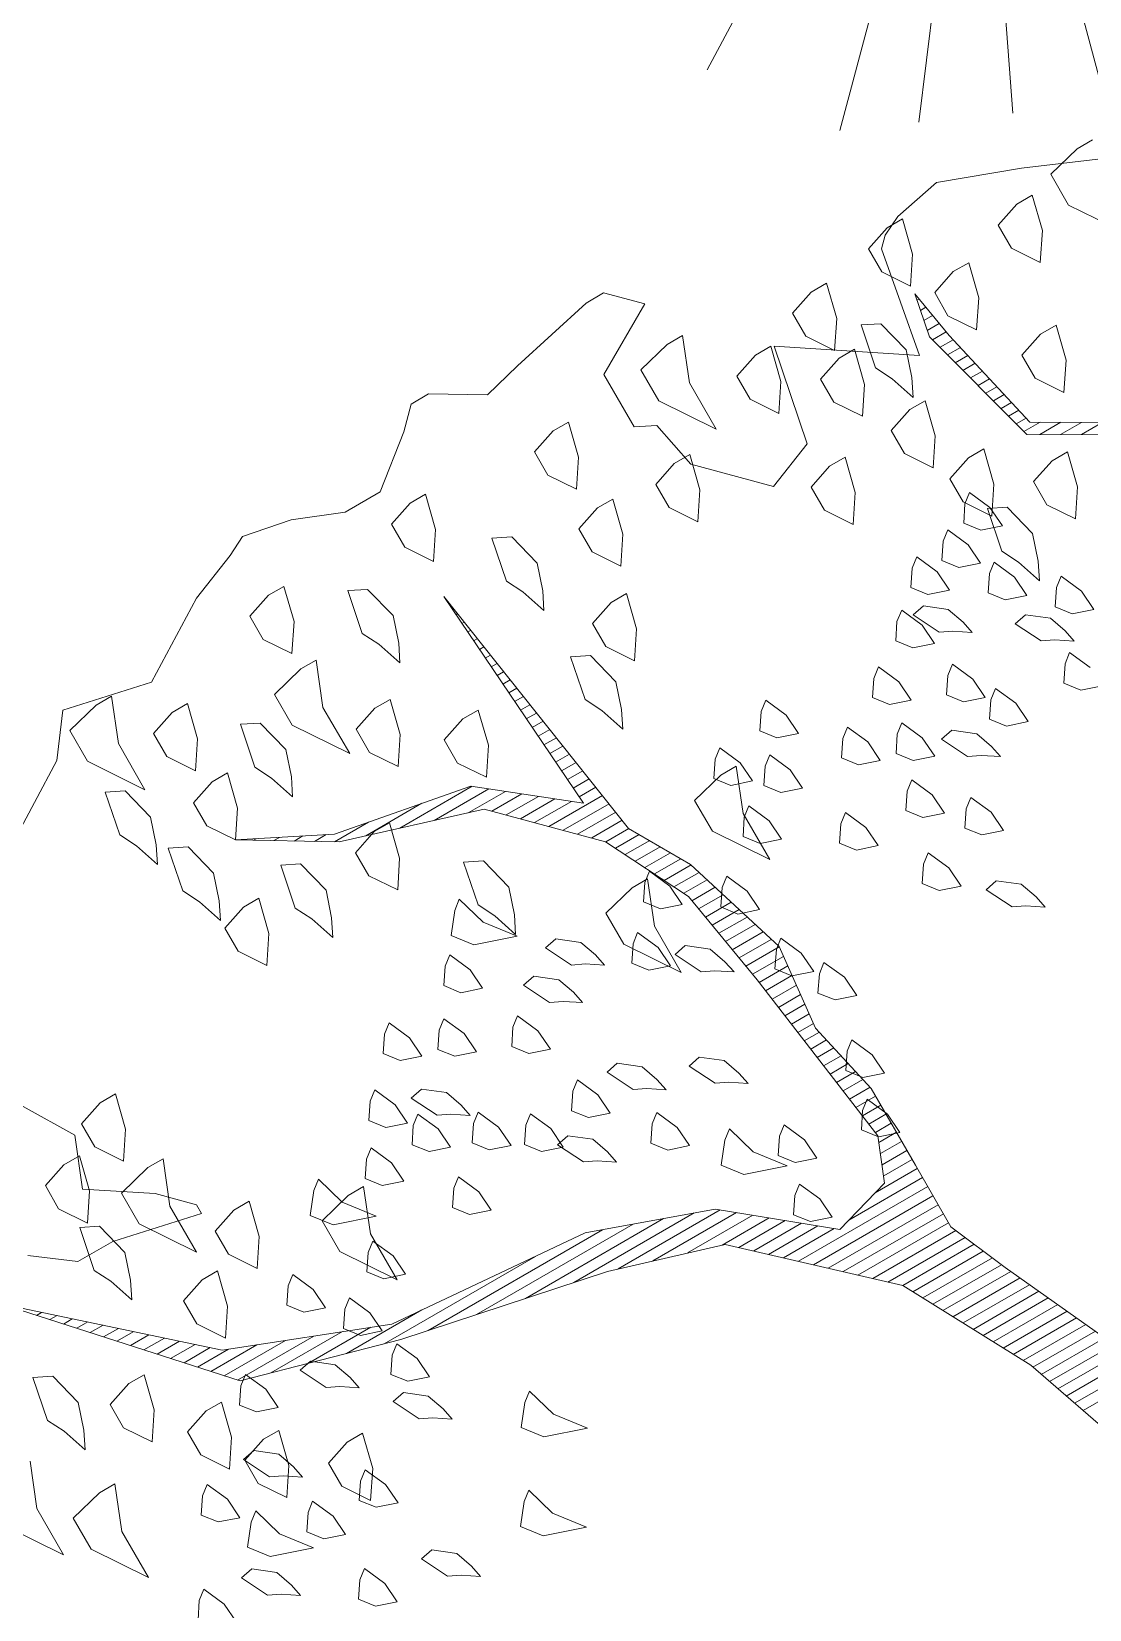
# Model space of a CAD drawing. Header units: metres. Extents: x 12093 to 20303, y 514 to 1412.
# Drawn here: x 19722.606 to 19724.056, y 696.268 to 698.431 of the extents above; entities that cross this region are included whole.
import ezdxf

# ---------------------------------------------------------------- set-up
doc = ezdxf.new("R2010")
doc.units = ezdxf.units.M
doc.layers.get('0').update_dxf_attribs({"lineweight": 13})
for name, color, linetype, lineweight in [('AMBI-GRASS', 104, 'Continuous', 20), ('ARBOLES', 52, 'Continuous', 13), ('grass', 64, 'Continuous', 13)]:
    doc.layers.add(name, color=color, linetype=linetype, lineweight=lineweight)

# ---------------------------------------------------------------- blocks, each defined once
blk = doc.blocks.new('ghgfghgh')
at = {"layer": 'ARBOLES', "lineweight": 20}
for p, q in [((20001.1866, 665.105), (20001.2163, 665.0689)), ((20001.1992, 665.0679), (20001.1866, 665.105)), ((20001.1885, 665.0994), (20001.1904, 665.1004)), ((20001.1915, 665.0906), (20001.1962, 665.0934)), ((20001.1944, 665.0819), (20001.202, 665.0863)), ((20001.1974, 665.0732), (20001.2078, 665.0792)), ((20001.2834, 664.9835), (20001.1992, 665.0679)), ((20001.2018, 665.0653), (20001.2136, 665.0722)), ((20001.2084, 665.0587), (20001.2197, 665.0652)), ((20001.2163, 665.0689), (20001.2862, 664.994)), ((20001.215, 665.0521), (20001.226, 665.0585)), ((20001.2216, 665.0454), (20001.2324, 665.0517)), ((20001.2282, 665.0388), (20001.2387, 665.0449)), ((20001.2348, 665.0322), (20001.245, 665.0381)), ((20001.2414, 665.0256), (20001.2513, 665.0314)), ((20001.248, 665.019), (20001.2576, 665.0246)), ((20001.2546, 665.0124), (20001.264, 665.0178)), ((20001.2612, 665.0058), (20001.2703, 665.011)), ((20001.2677, 664.9991), (20001.2766, 665.0043)), ((20001.2743, 664.9925), (20001.2829, 664.9975)), ((20001.2809, 664.9859), (20001.2949, 664.9939)), ((20001.39, 664.983), (20001.2834, 664.9835)), ((20001.2862, 664.994), (20001.3928, 664.9935)), ((20001.2947, 664.9834), (20001.3128, 664.9939)), ((20001.3126, 664.9834), (20001.3307, 664.9938)), ((20001.3306, 664.9833), (20001.3486, 664.9937)), ((20000.7793, 664.8432), (20000.9392, 664.6429)), ((20000.9001, 664.6647), (20000.7793, 664.8432)), ((20000.7797, 664.8425), (20000.7798, 664.8425)), ((20000.7848, 664.835), (20000.7855, 664.8354)), ((20000.7899, 664.8275), (20000.7912, 664.8283)), ((20000.795, 664.82), (20000.7969, 664.8211)), ((20000.8, 664.8125), (20000.8026, 664.814)), ((20000.8051, 664.805), (20000.8083, 664.8068)), ((20000.8102, 664.7975), (20000.814, 664.7997)), ((20000.8152, 664.79), (20000.8197, 664.7926)), ((20000.8203, 664.7825), (20000.8254, 664.7854)), ((20000.8254, 664.775), (20000.8311, 664.7783)), ((20000.8305, 664.7675), (20000.8368, 664.7712)), ((20000.8355, 664.76), (20000.8425, 664.764)), ((20000.8406, 664.7525), (20000.8482, 664.7569)), ((20000.8457, 664.745), (20000.8539, 664.7498)), ((20000.8507, 664.7375), (20000.8596, 664.7426)), ((20000.8558, 664.73), (20000.8653, 664.7355)), ((20000.8609, 664.7225), (20000.871, 664.7284)), ((20000.866, 664.7151), (20000.8767, 664.7212)), ((20000.871, 664.7076), (20000.8824, 664.7141)), ((20000.8761, 664.7001), (20000.8881, 664.707)), ((20000.8812, 664.6926), (20000.8938, 664.6998)), ((20000.8863, 664.6851), (20000.8995, 664.6927)), ((20000.8913, 664.6776), (20000.9052, 664.6856)), ((20000.685, 664.638), (20000.8029, 664.6795)), ((20000.7415, 664.6432), (20000.804, 664.6793)), ((20000.771, 664.6498), (20000.8183, 664.6771)), ((20000.8005, 664.6564), (20000.8326, 664.6749)), ((20000.8029, 664.6795), (20000.9001, 664.6647)), ((20000.8209, 664.6578), (20000.8469, 664.6728)), ((20000.8333, 664.6545), (20000.8612, 664.6706)), ((20000.8456, 664.6512), (20000.8755, 664.6684)), ((20000.8703, 664.6446), (20000.9166, 664.6713)), ((20000.8964, 664.6701), (20000.9109, 664.6784)), ((20000.8144, 664.6595), (20000.6888, 664.6314)), ((20000.7119, 664.6365), (20000.7605, 664.6646)), ((20000.9193, 664.6314), (20000.8144, 664.6595)), ((20000.8579, 664.6479), (20000.8898, 664.6662)), ((20000.8826, 664.6413), (20000.9223, 664.6642)), ((20000.8949, 664.6379), (20000.928, 664.657)), ((20000.685, 664.6314), (20000.7143, 664.6483)), ((20000.9073, 664.6346), (20000.9337, 664.6499)), ((20000.9195, 664.6313), (20000.9394, 664.6428)), ((20000.9392, 664.6429), (20000.9927, 664.6118)), ((20000.5993, 664.6329), (20000.685, 664.638)), ((20000.6888, 664.6314), (20000.5993, 664.6329)), ((20000.6148, 664.6326), (20000.6171, 664.6339)), ((20000.6324, 664.6323), (20000.6373, 664.6351)), ((20000.6499, 664.632), (20000.6574, 664.6364)), ((20000.6675, 664.6317), (20000.6776, 664.6376)), ((20000.9909, 664.5841), (20000.9193, 664.6314)), ((20000.9279, 664.6257), (20000.9484, 664.6376)), ((20000.9363, 664.6202), (20000.9574, 664.6323)), ((20000.9448, 664.6146), (20000.9664, 664.6271)), ((20000.9532, 664.609), (20000.9754, 664.6218)), ((20000.9616, 664.6035), (20000.9844, 664.6166)), ((20000.97, 664.5979), (20000.9932, 664.6113)), ((20000.9784, 664.5923), (20001.0001, 664.6048)), ((20000.9927, 664.6118), (20001.0692, 664.5407)), ((20000.9869, 664.5868), (20001.007, 664.5984)), ((20000.9939, 664.5804), (20001.0139, 664.592)), ((20000.9997, 664.5734), (20001.0209, 664.5856)), ((20001.0502, 664.512), (20000.9909, 664.5841)), ((20001.0056, 664.5663), (20001.0278, 664.5791)), ((20001.0114, 664.5592), (20001.0347, 664.5727)), ((20001.0172, 664.5522), (20001.0416, 664.5663)), ((20001.023, 664.5451), (20001.0485, 664.5598)), ((20001.0288, 664.538), (20001.0555, 664.5534)), ((20001.0347, 664.531), (20001.0624, 664.547)), ((20001.0405, 664.5239), (20001.0692, 664.5405)), ((20001.0463, 664.5168), (20001.073, 664.5322)), ((20001.0692, 664.5407), (20001.1009, 664.4703)), ((20001.052, 664.5097), (20001.0767, 664.524)), ((20001.1546, 664.3773), (20001.0502, 664.512)), ((20001.0576, 664.5025), (20001.0804, 664.5157)), ((20001.0632, 664.4953), (20001.0842, 664.5074)), ((20001.0688, 664.4881), (20001.0879, 664.4992)), ((20001.0743, 664.4809), (20001.0916, 664.4909)), ((20001.0799, 664.4737), (20001.0954, 664.4826)), ((20001.0855, 664.4665), (20001.0991, 664.4744)), ((20001.0911, 664.4593), (20001.1041, 664.4668)), ((20001.1009, 664.4703), (20001.1488, 664.4182)), ((20001.0967, 664.4521), (20001.1104, 664.46)), ((20001.1022, 664.4449), (20001.1166, 664.4532)), ((20001.1078, 664.4377), (20001.1229, 664.4464)), ((20001.1134, 664.4305), (20001.1291, 664.4396)), ((20001.119, 664.4233), (20001.1354, 664.4328)), ((20001.1246, 664.4161), (20001.1416, 664.4259)), ((20001.1302, 664.4089), (20001.1479, 664.4191)), ((20001.1357, 664.4017), (20001.1526, 664.4114)), ((20001.1488, 664.4182), (20001.1871, 664.3517)), ((20001.1413, 664.3945), (20001.1572, 664.4036)), ((20001.1469, 664.3873), (20001.1617, 664.3958)), ((20001.1525, 664.3801), (20001.1662, 664.388)), ((20001.1605, 664.3363), (20001.1546, 664.3773)), ((20001.1555, 664.3714), (20001.1707, 664.3802)), ((20001.1569, 664.3618), (20001.1752, 664.3723)), ((20001.1583, 664.3521), (20001.1797, 664.3645)), ((20001.1597, 664.3425), (20001.1842, 664.3567)), ((20001.1295, 664.3043), (20001.1933, 664.3411)), ((20001.1524, 664.3279), (20001.1888, 664.3489)), ((20001.1871, 664.3517), (20001.2179, 664.2985)), ((20001.086, 664.2687), (20001.1978, 664.3333)), ((20001.1217, 664.2962), (20001.1605, 664.3363)), ((20000.9017, 664.2933), (20001.014, 664.3138)), ((20000.9302, 664.2622), (20001.0184, 664.3131)), ((20001.014, 664.3138), (20001.1217, 664.2962)), ((20001.0989, 664.2657), (20001.2023, 664.3254)), ((20001.1118, 664.2627), (20001.2068, 664.3176)), ((20000.8078, 664.2228), (20000.943, 664.3008)), ((20000.8499, 664.2366), (20000.9694, 664.3056)), ((20000.8919, 664.2505), (20000.9958, 664.3105)), ((20000.9601, 664.269), (20001.0324, 664.3108)), ((20000.99, 664.2759), (20001.0465, 664.3085)), ((20001.02, 664.2827), (20001.0606, 664.3062)), ((20001.0344, 664.2806), (20001.0746, 664.3039)), ((20001.0473, 664.2777), (20001.0887, 664.3016)), ((20001.0602, 664.2747), (20001.1028, 664.2993)), ((20001.1247, 664.2598), (20001.2113, 664.3098)), ((20001.1375, 664.2568), (20001.2158, 664.302)), ((20000.7345, 664.2144), (20000.9017, 664.2933)), ((20000.7658, 664.2089), (20000.9166, 664.296)), ((20001.0731, 664.2717), (20001.1169, 664.297)), ((20001.1504, 664.2538), (20001.2222, 664.2952)), ((20001.1633, 664.2508), (20001.2301, 664.2894)), ((20001.2179, 664.2985), (20001.2647, 664.2635)), ((20000.7278, 664.1975), (20000.8587, 664.273)), ((20001.0227, 664.2833), (20000.9209, 664.26)), ((20001.1762, 664.2478), (20001.0227, 664.2833)), ((20001.1762, 664.2478), (20001.2379, 664.2835)), ((20001.1849, 664.2424), (20001.2458, 664.2776)), ((20001.1936, 664.237), (20001.2537, 664.2717)), ((20000.9209, 664.26), (20000.7421, 664.2012)), ((20001.2023, 664.2316), (20001.2615, 664.2658)), ((20001.2109, 664.2262), (20001.2696, 664.26)), ((20001.2647, 664.2635), (20001.3545, 664.2001)), ((20001.287, 664.1788), (20001.1762, 664.2478)), ((20001.2196, 664.2208), (20001.2777, 664.2543)), ((20001.2283, 664.2154), (20001.2858, 664.2485)), ((20000.3963, 664.232), (20000.5879, 664.1919)), ((20000.6033, 664.1653), (20000.3963, 664.232)), ((20001.237, 664.2099), (20001.2939, 664.2428)), ((20001.2457, 664.2045), (20001.302, 664.2371)), ((20001.2544, 664.1991), (20001.3102, 664.2313)), ((20000.4273, 664.222), (20000.4317, 664.2246)), ((20000.4389, 664.2183), (20000.445, 664.2218)), ((20000.4505, 664.2145), (20000.4582, 664.219)), ((20000.6952, 664.189), (20000.7604, 664.2267)), ((20001.263, 664.1937), (20001.3183, 664.2256)), ((20001.2717, 664.1883), (20001.3264, 664.2199)), ((20000.4621, 664.2108), (20000.4715, 664.2163)), ((20000.4736, 664.2071), (20000.4848, 664.2135)), ((20000.4852, 664.2033), (20000.498, 664.2107)), ((20000.4968, 664.1996), (20000.5113, 664.2079)), ((20000.5084, 664.1959), (20000.5245, 664.2052)), ((20000.5879, 664.1919), (20000.7345, 664.2144)), ((20000.6011, 664.166), (20000.6671, 664.2041)), ((20000.6299, 664.1722), (20000.6917, 664.2079)), ((20000.6625, 664.1806), (20000.7163, 664.2117)), ((20001.2804, 664.1829), (20001.3345, 664.2141)), ((20001.2887, 664.1773), (20001.3427, 664.2084)), ((20000.52, 664.1921), (20000.5378, 664.2024)), ((20000.5316, 664.1884), (20000.551, 664.1996)), ((20000.5432, 664.1847), (20000.5643, 664.1968)), ((20000.5548, 664.1809), (20000.5775, 664.1941)), ((20000.5664, 664.1772), (20000.5932, 664.1927)), ((20000.5779, 664.1735), (20000.6178, 664.1965)), ((20000.5895, 664.1697), (20000.6425, 664.2003)), ((20000.7421, 664.2012), (20000.6033, 664.1653)), ((20001.296, 664.171), (20001.3508, 664.2027)), ((20001.3032, 664.1648), (20001.3584, 664.1966)), ((20001.3104, 664.1585), (20001.3655, 664.1903)), ((20001.4466, 664.0405), (20001.287, 664.1788)), ((20001.3176, 664.1522), (20001.3726, 664.184)), ((20001.3248, 664.146), (20001.3797, 664.1777)), ((20001.3321, 664.1397), (20001.3868, 664.1714))]:
    blk.add_line(p, q, dxfattribs=at)
at = {"layer": 'grass'}
for p, q in [((20001.327, 665.2303), (20001.3043, 665.2083)), ((20001.3403, 665.238), (20001.327, 665.2303)), ((20001.2053, 665.2013), (20001.2789, 665.2135)), ((20001.2789, 665.2135), (20001.345, 665.2214)), ((20001.1718, 665.1719), (20001.2053, 665.2013)), ((20001.3043, 665.2083), (20001.3196, 665.1817)), ((20001.2882, 665.1902), (20001.2749, 665.1825)), ((20001.2969, 665.1597), (20001.2882, 665.1902)), ((20001.1611, 665.1556), (20001.1718, 665.1719)), ((20001.2749, 665.1825), (20001.2587, 665.1643)), ((20001.3196, 665.1817), (20001.3692, 665.1572)), ((20001.1626, 665.162), (20001.1465, 665.1438)), ((20001.1759, 665.1697), (20001.1626, 665.162)), ((20001.1846, 665.1392), (20001.1759, 665.1697)), ((20001.2587, 665.1643), (20001.2703, 665.1444)), ((20001.2951, 665.1321), (20001.2969, 665.1597)), ((20001.1579, 665.1437), (20001.1611, 665.1556)), ((20001.2703, 665.1444), (20001.2951, 665.1321)), ((20001.1465, 665.1438), (20001.158, 665.1239)), ((20001.1908, 665.0517), (20001.1579, 665.1437)), ((20001.1828, 665.1116), (20001.1846, 665.1392)), ((20001.2332, 665.1318), (20001.2199, 665.1242)), ((20001.2419, 665.1014), (20001.2332, 665.1318)), ((20001.158, 665.1239), (20001.1828, 665.1116)), ((20001.2199, 665.1242), (20001.2038, 665.106)), ((20000.9024, 665.097), (20000.9175, 665.1057)), ((20000.9175, 665.1057), (20000.9533, 665.0962)), ((20001.0971, 665.1065), (20001.081, 665.0883)), ((20001.1104, 665.1141), (20001.0971, 665.1065)), ((20001.1191, 665.0837), (20001.1104, 665.1141)), ((20001.2038, 665.106), (20001.2153, 665.086)), ((20000.843, 665.0426), (20000.9024, 665.097)), ((20000.9533, 665.0962), (20000.9178, 665.0353)), ((20001.2401, 665.0738), (20001.2419, 665.1014)), ((20001.081, 665.0883), (20001.0925, 665.0684)), ((20001.1173, 665.0561), (20001.1191, 665.0837)), ((20001.1401, 665.0781), (20001.1572, 665.0791)), ((20001.1526, 665.041), (20001.1401, 665.0781)), ((20001.1572, 665.0791), (20001.1792, 665.0564)), ((20001.2153, 665.086), (20001.2401, 665.0738)), ((20001.3087, 665.0779), (20001.2954, 665.0702)), ((20001.3174, 665.0475), (20001.3087, 665.0779)), ((20000.9859, 665.0688), (20000.9726, 665.0612)), ((20000.9918, 665.0279), (20000.9859, 665.0688)), ((20001.0925, 665.0684), (20001.1173, 665.0561)), ((20001.2954, 665.0702), (20001.2792, 665.052)), ((20000.9726, 665.0612), (20000.9498, 665.0392)), ((20001.0488, 665.052), (20001.0327, 665.0338)), ((20001.0621, 665.0596), (20001.0488, 665.052)), ((20001.0708, 665.0292), (20001.0621, 665.0596)), ((20001.0651, 665.0598), (20001.0965, 665.0578)), ((20001.0936, 664.9754), (20001.0651, 665.0598)), ((20001.0965, 665.0578), (20001.1908, 665.0517)), ((20001.1212, 665.0494), (20001.1051, 665.0313)), ((20001.1345, 665.0571), (20001.1212, 665.0494)), ((20001.1432, 665.0267), (20001.1345, 665.0571)), ((20001.1792, 665.0564), (20001.1841, 665.0326)), ((20001.2792, 665.052), (20001.2908, 665.0321)), ((20000.8171, 665.0175), (20000.843, 665.0426)), ((20000.9178, 665.0353), (20000.944, 664.9899)), ((20000.9178, 665.0353), (20000.9178, 665.0353)), ((20000.9498, 665.0392), (20000.9652, 665.0126)), ((20001.167, 665.0315), (20001.1526, 665.041)), ((20001.3156, 665.0198), (20001.3174, 665.0475)), ((20001.0148, 664.988), (20000.9918, 665.0279)), ((20001.0327, 665.0338), (20001.0442, 665.0139)), ((20001.069, 665.0016), (20001.0708, 665.0292)), ((20001.1051, 665.0313), (20001.1166, 665.0113)), ((20001.1414, 664.9991), (20001.1432, 665.0267)), ((20001.1851, 665.0154), (20001.167, 665.0315)), ((20001.1841, 665.0326), (20001.1851, 665.0154)), ((20001.2908, 665.0321), (20001.3156, 665.0198)), ((20000.7447, 664.9858), (20000.7511, 665.0097)), ((20000.7511, 665.0097), (20000.7662, 665.0184)), ((20000.7662, 665.0184), (20000.8171, 665.0175)), ((20000.9652, 665.0126), (20001.0148, 664.988)), ((20001.0442, 665.0139), (20001.069, 665.0016)), ((20001.1166, 665.0113), (20001.1414, 664.9991)), ((20001.1956, 665.0126), (20001.1823, 665.0049)), ((20001.2043, 664.9822), (20001.1956, 665.0126)), ((20001.1823, 665.0049), (20001.1662, 664.9868)), ((20000.7243, 664.9337), (20000.7447, 664.9858)), ((20000.8739, 664.9864), (20000.8578, 664.9683)), ((20000.8872, 664.9941), (20000.8739, 664.9864)), ((20000.8959, 664.9637), (20000.8872, 664.9941)), ((20000.944, 664.9899), (20000.9635, 664.9911)), ((20000.9635, 664.9911), (20000.9929, 664.9576)), ((20001.1662, 664.9868), (20001.1777, 664.9668)), ((20001.2025, 664.9546), (20001.2043, 664.9822)), ((20000.8578, 664.9683), (20000.8693, 664.9483)), ((20001.0645, 664.9385), (20001.0936, 664.9754)), ((20001.2463, 664.971), (20001.233, 664.9633)), ((20001.255, 664.9405), (20001.2463, 664.971)), ((20001.3187, 664.9684), (20001.3054, 664.9607)), ((20001.3274, 664.938), (20001.3187, 664.9684)), ((20000.8941, 664.9361), (20000.8959, 664.9637)), ((20000.9787, 664.9583), (20000.9626, 664.9402)), ((20000.992, 664.966), (20000.9787, 664.9583)), ((20001.0007, 664.9356), (20000.992, 664.966)), ((20000.9929, 664.9576), (20001.0645, 664.9385)), ((20001.113, 664.9561), (20001.0969, 664.9379)), ((20001.1263, 664.9638), (20001.113, 664.9561)), ((20001.135, 664.9333), (20001.1263, 664.9638)), ((20001.1777, 664.9668), (20001.2025, 664.9546)), ((20001.233, 664.9633), (20001.2169, 664.9451)), ((20001.3054, 664.9607), (20001.2893, 664.9426)), ((20000.8693, 664.9483), (20000.8941, 664.9361)), ((20000.9626, 664.9402), (20000.9741, 664.9202)), ((20001.2169, 664.9451), (20001.2284, 664.9252)), ((20001.2532, 664.9129), (20001.255, 664.9405)), ((20001.2893, 664.9426), (20001.3008, 664.9226)), ((20000.6941, 664.9162), (20000.7243, 664.9337)), ((20000.7636, 664.9317), (20000.7503, 664.924)), ((20000.7723, 664.9012), (20000.7636, 664.9317)), ((20000.9255, 664.9276), (20000.9123, 664.9199)), ((20000.9343, 664.8972), (20000.9255, 664.9276)), ((20000.999, 664.908), (20001.0007, 664.9356)), ((20001.0969, 664.9379), (20001.1084, 664.918)), ((20001.1332, 664.9057), (20001.135, 664.9333)), ((20001.234, 664.9332), (20001.23, 664.9234)), ((20001.2516, 664.9203), (20001.234, 664.9332)), ((20001.3256, 664.9104), (20001.3274, 664.938)), ((20000.6475, 664.9095), (20000.6941, 664.9162)), ((20000.7503, 664.924), (20000.7342, 664.9058)), ((20000.9123, 664.9199), (20000.8961, 664.9018)), ((20000.9741, 664.9202), (20000.999, 664.908)), ((20001.1084, 664.918), (20001.1332, 664.9057)), ((20001.2284, 664.9252), (20001.2532, 664.9129)), ((20001.23, 664.9234), (20001.2289, 664.9067)), ((20001.2494, 664.9195), (20001.2665, 664.9206)), ((20001.2619, 664.8825), (20001.2494, 664.9195)), ((20001.2623, 664.9045), (20001.2516, 664.9203)), ((20001.2665, 664.9206), (20001.2885, 664.8978)), ((20001.3008, 664.9226), (20001.3256, 664.9104)), ((20000.6053, 664.8952), (20000.6475, 664.9095)), ((20000.7342, 664.9058), (20000.7458, 664.8859)), ((20000.7706, 664.8736), (20000.7723, 664.9012)), ((20000.8961, 664.9018), (20000.9077, 664.8818)), ((20001.2151, 664.9009), (20001.2111, 664.8911)), ((20001.2327, 664.888), (20001.2151, 664.9009)), ((20001.2289, 664.9067), (20001.2436, 664.9007)), ((20001.2436, 664.9007), (20001.2623, 664.9045)), ((20000.5946, 664.8789), (20000.6053, 664.8952)), ((20000.7458, 664.8859), (20000.7706, 664.8736)), ((20000.8209, 664.8938), (20000.8381, 664.8949)), ((20000.8335, 664.8567), (20000.8209, 664.8938)), ((20000.8381, 664.8949), (20000.8601, 664.8721)), ((20000.9325, 664.8696), (20000.9343, 664.8972)), ((20001.2111, 664.8911), (20001.21, 664.8744)), ((20001.2434, 664.8722), (20001.2327, 664.888)), ((20001.2885, 664.8978), (20001.2934, 664.874)), ((20000.5655, 664.842), (20000.5946, 664.8789)), ((20000.8601, 664.8721), (20000.865, 664.8483)), ((20000.9077, 664.8818), (20000.9325, 664.8696)), ((20001.1884, 664.8775), (20001.1844, 664.8677)), ((20001.206, 664.8646), (20001.1884, 664.8775)), ((20001.21, 664.8744), (20001.2247, 664.8684)), ((20001.2247, 664.8684), (20001.2434, 664.8722)), ((20001.2552, 664.8731), (20001.2512, 664.8633)), ((20001.2728, 664.8601), (20001.2552, 664.8731)), ((20001.2762, 664.873), (20001.2619, 664.8825)), ((20001.2944, 664.8569), (20001.2762, 664.873)), ((20001.2934, 664.874), (20001.2944, 664.8569)), ((20001.1844, 664.8677), (20001.1833, 664.851)), ((20001.2167, 664.8488), (20001.206, 664.8646)), ((20001.2512, 664.8633), (20001.2501, 664.8466)), ((20001.2835, 664.8443), (20001.2728, 664.8601)), ((20001.3131, 664.8608), (20001.3091, 664.851)), ((20001.3307, 664.8479), (20001.3131, 664.8608)), ((20000.6279, 664.8444), (20000.6117, 664.8262)), ((20000.6411, 664.8521), (20000.6279, 664.8444)), ((20000.6499, 664.8216), (20000.6411, 664.8521)), ((20000.6964, 664.8485), (20000.7135, 664.8495)), ((20000.7089, 664.8114), (20000.6964, 664.8485)), ((20000.7135, 664.8495), (20000.7355, 664.8268)), ((20000.8478, 664.8473), (20000.8335, 664.8567)), ((20000.866, 664.8312), (20000.8478, 664.8473)), ((20000.865, 664.8483), (20000.866, 664.8312)), ((20000.9373, 664.8458), (20000.924, 664.8381)), ((20000.946, 664.8153), (20000.9373, 664.8458)), ((20001.1833, 664.851), (20001.198, 664.845)), ((20001.198, 664.845), (20001.2167, 664.8488)), ((20001.2501, 664.8466), (20001.2648, 664.8405)), ((20001.2648, 664.8405), (20001.2835, 664.8443)), ((20001.3091, 664.851), (20001.308, 664.8343)), ((20001.3414, 664.8321), (20001.3307, 664.8479)), ((20000.5268, 664.7692), (20000.5655, 664.842)), ((20000.924, 664.8381), (20000.9079, 664.8199)), ((20001.1753, 664.8314), (20001.1712, 664.8216)), ((20001.1929, 664.8185), (20001.1753, 664.8314)), ((20001.1851, 664.8274), (20001.194, 664.8352)), ((20001.194, 664.8352), (20001.2156, 664.8321)), ((20001.2156, 664.8321), (20001.2283, 664.8212)), ((20001.308, 664.8343), (20001.3227, 664.8283)), ((20001.3227, 664.8283), (20001.3414, 664.8321)), ((20000.6117, 664.8262), (20000.6233, 664.8063)), ((20000.6481, 664.794), (20000.6499, 664.8216)), ((20000.7355, 664.8268), (20000.7404, 664.803)), ((20000.9079, 664.8199), (20000.9195, 664.8)), ((20001.1712, 664.8216), (20001.1701, 664.8049)), ((20001.2076, 664.8125), (20001.1851, 664.8274)), ((20001.2035, 664.8027), (20001.1929, 664.8185)), ((20001.2283, 664.8212), (20001.2361, 664.8122)), ((20001.2735, 664.8198), (20001.2824, 664.8276)), ((20001.296, 664.8049), (20001.2735, 664.8198)), ((20001.2824, 664.8276), (20001.304, 664.8245)), ((20001.304, 664.8245), (20001.3167, 664.8136)), ((20000.6233, 664.8063), (20000.6481, 664.794)), ((20000.7233, 664.802), (20000.7089, 664.8114)), ((20000.9443, 664.7877), (20000.946, 664.8153)), ((20001.1701, 664.8049), (20001.1848, 664.7989)), ((20001.2194, 664.8134), (20001.2076, 664.8125)), ((20001.2361, 664.8122), (20001.2194, 664.8134)), ((20001.3078, 664.8058), (20001.296, 664.8049)), ((20001.3245, 664.8047), (20001.3078, 664.8058)), ((20001.3167, 664.8136), (20001.3245, 664.8047)), ((20000.7414, 664.7859), (20000.7233, 664.802)), ((20000.7404, 664.803), (20000.7414, 664.7859)), ((20000.889, 664.7913), (20000.9062, 664.7923)), ((20000.9016, 664.7542), (20000.889, 664.7913)), ((20000.9062, 664.7923), (20000.9282, 664.7696)), ((20000.9195, 664.8), (20000.9443, 664.7877)), ((20001.1848, 664.7989), (20001.2035, 664.8027)), ((20001.3205, 664.7949), (20001.3165, 664.7851)), ((20001.3381, 664.782), (20001.3205, 664.7949)), ((20000.6558, 664.7807), (20000.633, 664.7587)), ((20000.669, 664.7884), (20000.6558, 664.7807)), ((20000.6749, 664.7475), (20000.669, 664.7884)), ((20001.1552, 664.7824), (20001.1512, 664.7726)), ((20001.1728, 664.7695), (20001.1552, 664.7824)), ((20001.2191, 664.7848), (20001.2151, 664.775)), ((20001.2367, 664.7719), (20001.2191, 664.7848)), ((20001.3165, 664.7851), (20001.3154, 664.7684)), ((20000.45, 664.745), (20000.5268, 664.7692)), ((20000.5268, 664.7692), (20000.5268, 664.7692)), ((20000.9282, 664.7696), (20000.933, 664.7458)), ((20001.1512, 664.7726), (20001.1501, 664.7559)), ((20001.1835, 664.7536), (20001.1728, 664.7695)), ((20001.2151, 664.775), (20001.214, 664.7583)), ((20001.2474, 664.7561), (20001.2367, 664.7719)), ((20001.2564, 664.7639), (20001.2523, 664.7541)), ((20001.274, 664.751), (20001.2564, 664.7639)), ((20001.3154, 664.7684), (20001.3301, 664.7624)), ((20001.3301, 664.7624), (20001.3488, 664.7662)), ((20000.4788, 664.7495), (20000.456, 664.7275)), ((20000.4921, 664.7571), (20000.4788, 664.7495)), ((20000.498, 664.7162), (20000.4921, 664.7571)), ((20000.5578, 664.7508), (20000.5445, 664.7431)), ((20000.5665, 664.7203), (20000.5578, 664.7508)), ((20000.633, 664.7587), (20000.6483, 664.7321)), ((20000.733, 664.7544), (20000.7197, 664.7467)), ((20000.7417, 664.724), (20000.733, 664.7544)), ((20000.9159, 664.7447), (20000.9016, 664.7542)), ((20001.0577, 664.7536), (20001.0537, 664.7438)), ((20001.0753, 664.7407), (20001.0577, 664.7536)), ((20001.1501, 664.7559), (20001.1648, 664.7499)), ((20001.1648, 664.7499), (20001.1835, 664.7536)), ((20001.214, 664.7583), (20001.2287, 664.7523)), ((20001.2287, 664.7523), (20001.2474, 664.7561)), ((20001.2523, 664.7541), (20001.2512, 664.7374)), ((20001.2847, 664.7352), (20001.274, 664.751)), ((20000.4448, 664.7017), (20000.45, 664.745)), ((20000.5445, 664.7431), (20000.5284, 664.7249)), ((20000.698, 664.7076), (20000.6749, 664.7475)), ((20000.7197, 664.7467), (20000.7036, 664.7286)), ((20000.7959, 664.7375), (20000.7798, 664.7194)), ((20000.8092, 664.7452), (20000.7959, 664.7375)), ((20000.8179, 664.7148), (20000.8092, 664.7452)), ((20000.9341, 664.7286), (20000.9159, 664.7447)), ((20000.933, 664.7458), (20000.9341, 664.7286)), ((20001.0537, 664.7438), (20001.0525, 664.7271)), ((20001.086, 664.7249), (20001.0753, 664.7407)), ((20001.2512, 664.7374), (20001.2659, 664.7314)), ((20001.2659, 664.7314), (20001.2847, 664.7352)), ((20000.456, 664.7275), (20000.4714, 664.7009)), ((20000.5284, 664.7249), (20000.5399, 664.705)), ((20000.6036, 664.7329), (20000.6207, 664.7339)), ((20000.6161, 664.6958), (20000.6036, 664.7329)), ((20000.6207, 664.7339), (20000.6427, 664.7111)), ((20000.6483, 664.7321), (20000.698, 664.7076)), ((20000.7036, 664.7286), (20000.7151, 664.7086)), ((20000.7399, 664.6963), (20000.7417, 664.724)), ((20001.0525, 664.7271), (20001.0672, 664.7211)), ((20001.0672, 664.7211), (20001.086, 664.7249)), ((20001.1283, 664.7305), (20001.1243, 664.7207)), ((20001.1459, 664.7176), (20001.1283, 664.7305)), ((20001.1715, 664.7242), (20001.1704, 664.7075)), ((20001.1755, 664.734), (20001.1715, 664.7242)), ((20001.1931, 664.7211), (20001.1755, 664.734)), ((20001.2098, 664.72), (20001.2187, 664.7278)), ((20001.2187, 664.7278), (20001.2403, 664.7247)), ((20001.2403, 664.7247), (20001.253, 664.7138)), ((20000.521, 664.6763), (20000.498, 664.7162)), ((20000.5647, 664.6927), (20000.5665, 664.7203)), ((20000.6427, 664.7111), (20000.6476, 664.6874)), ((20000.7151, 664.7086), (20000.7399, 664.6963)), ((20000.7798, 664.7194), (20000.7913, 664.6994)), ((20000.8162, 664.6872), (20000.8179, 664.7148)), ((20001.018, 664.7126), (20001.014, 664.7028)), ((20001.0356, 664.6997), (20001.018, 664.7126)), ((20001.1243, 664.7207), (20001.1232, 664.704)), ((20001.1566, 664.7017), (20001.1459, 664.7176)), ((20001.2038, 664.7053), (20001.1931, 664.7211)), ((20001.2323, 664.7051), (20001.2098, 664.72)), ((20001.253, 664.7138), (20001.2608, 664.7049)), ((20000.4061, 664.6289), (20000.4448, 664.7017)), ((20000.4714, 664.7009), (20000.521, 664.6763)), ((20000.5399, 664.705), (20000.5647, 664.6927)), ((20000.6305, 664.6863), (20000.6161, 664.6958)), ((20000.7913, 664.6994), (20000.8162, 664.6872)), ((20001.014, 664.7028), (20001.0129, 664.6861)), ((20001.0323, 664.6967), (20001.019, 664.689)), ((20001.0382, 664.6558), (20001.0323, 664.6967)), ((20001.0463, 664.6839), (20001.0356, 664.6997)), ((20001.0572, 664.6966), (20001.0561, 664.6799)), ((20001.0612, 664.7064), (20001.0572, 664.6966)), ((20001.0788, 664.6935), (20001.0612, 664.7064)), ((20001.1232, 664.704), (20001.1379, 664.6979)), ((20001.1379, 664.6979), (20001.1566, 664.7017)), ((20001.1704, 664.7075), (20001.1851, 664.7015)), ((20001.1851, 664.7015), (20001.2038, 664.7053)), ((20001.2441, 664.706), (20001.2323, 664.7051)), ((20001.2608, 664.7049), (20001.2441, 664.706)), ((20000.5791, 664.6832), (20000.5629, 664.6651)), ((20000.5923, 664.6909), (20000.5791, 664.6832)), ((20000.6011, 664.6605), (20000.5923, 664.6909)), ((20000.6486, 664.6702), (20000.6305, 664.6863)), ((20000.6476, 664.6874), (20000.6486, 664.6702)), ((20001.019, 664.689), (20000.9962, 664.667)), ((20001.0129, 664.6861), (20001.0276, 664.6801)), ((20001.0276, 664.6801), (20001.0463, 664.6839)), ((20001.0895, 664.6777), (20001.0788, 664.6935)), ((20001.184, 664.6848), (20001.18, 664.675)), ((20001.2016, 664.6719), (20001.184, 664.6848)), ((20000.4867, 664.6743), (20000.5039, 664.6753)), ((20000.4993, 664.6372), (20000.4867, 664.6743)), ((20000.5039, 664.6753), (20000.5259, 664.6525)), ((20000.9962, 664.667), (20001.0116, 664.6404)), ((20001.0561, 664.6799), (20001.0708, 664.6739)), ((20001.0708, 664.6739), (20001.0895, 664.6777)), ((20001.18, 664.675), (20001.1789, 664.6583)), ((20001.2123, 664.6561), (20001.2016, 664.6719)), ((20001.235, 664.6697), (20001.231, 664.6599)), ((20001.2526, 664.6568), (20001.235, 664.6697)), ((20000.5629, 664.6651), (20000.5745, 664.6451)), ((20000.5993, 664.6329), (20000.6011, 664.6605)), ((20001.0612, 664.6159), (20001.0382, 664.6558)), ((20001.0432, 664.6623), (20001.0392, 664.6525)), ((20001.0608, 664.6494), (20001.0432, 664.6623)), ((20001.1267, 664.6567), (20001.1227, 664.6469)), ((20001.1443, 664.6438), (20001.1267, 664.6567)), ((20001.1789, 664.6583), (20001.1936, 664.6523)), ((20001.1936, 664.6523), (20001.2123, 664.6561)), ((20001.231, 664.6599), (20001.2299, 664.6432)), ((20001.2633, 664.641), (20001.2526, 664.6568)), ((20000.5259, 664.6525), (20000.5307, 664.6287)), ((20000.5745, 664.6451), (20000.5993, 664.6329)), ((20000.7192, 664.6401), (20000.7031, 664.6219)), ((20000.7325, 664.6477), (20000.7192, 664.6401)), ((20000.7412, 664.6173), (20000.7325, 664.6477)), ((20001.0116, 664.6404), (20001.0612, 664.6159)), ((20001.0392, 664.6525), (20001.0381, 664.6358)), ((20001.0715, 664.6336), (20001.0608, 664.6494)), ((20001.1227, 664.6469), (20001.1216, 664.6302)), ((20001.155, 664.628), (20001.1443, 664.6438)), ((20001.2299, 664.6432), (20001.2446, 664.6372)), ((20001.2446, 664.6372), (20001.2633, 664.641)), ((20000.5136, 664.6277), (20000.4993, 664.6372)), ((20000.5318, 664.6116), (20000.5136, 664.6277)), ((20000.5307, 664.6287), (20000.5318, 664.6116)), ((20000.5412, 664.6259), (20000.5584, 664.627)), ((20000.5538, 664.5889), (20000.5412, 664.6259)), ((20000.5584, 664.627), (20000.5804, 664.6042)), ((20001.0381, 664.6358), (20001.0528, 664.6298)), ((20001.0528, 664.6298), (20001.0715, 664.6336)), ((20001.1216, 664.6302), (20001.1363, 664.6242)), ((20001.1363, 664.6242), (20001.155, 664.628)), ((20000.7031, 664.6219), (20000.7146, 664.6019)), ((20000.7395, 664.5897), (20000.7412, 664.6173)), ((20000.7965, 664.6137), (20000.8136, 664.6148)), ((20000.809, 664.5767), (20000.7965, 664.6137)), ((20000.8136, 664.6148), (20000.8356, 664.592)), ((20001.1983, 664.6218), (20001.1942, 664.612)), ((20001.2159, 664.6089), (20001.1983, 664.6218)), ((20000.5804, 664.6042), (20000.5852, 664.5804)), ((20000.6384, 664.6111), (20000.6556, 664.6122)), ((20000.651, 664.574), (20000.6384, 664.6111)), ((20000.6556, 664.6122), (20000.6776, 664.5894)), ((20000.7146, 664.6019), (20000.7395, 664.5897)), ((20000.9556, 664.5992), (20000.9423, 664.5915)), ((20000.9572, 664.6059), (20000.9532, 664.5961)), ((20000.9615, 664.5583), (20000.9556, 664.5992)), ((20000.9748, 664.593), (20000.9572, 664.6059)), ((20001.0241, 664.6015), (20001.0201, 664.5917)), ((20001.0417, 664.5886), (20001.0241, 664.6015)), ((20001.1942, 664.612), (20001.1931, 664.5953)), ((20001.2266, 664.5931), (20001.2159, 664.6089)), ((20000.5681, 664.5794), (20000.5538, 664.5889)), ((20000.6776, 664.5894), (20000.6824, 664.5656)), ((20000.8356, 664.592), (20000.8405, 664.5682)), ((20000.9423, 664.5915), (20000.9195, 664.5695)), ((20000.9532, 664.5961), (20000.9521, 664.5794)), ((20000.9855, 664.5772), (20000.9748, 664.593)), ((20001.0201, 664.5917), (20001.0189, 664.575)), ((20001.0524, 664.5727), (20001.0417, 664.5886)), ((20001.1931, 664.5953), (20001.2078, 664.5893)), ((20001.2078, 664.5893), (20001.2266, 664.5931)), ((20001.2482, 664.5899), (20001.2571, 664.5977)), ((20001.2707, 664.575), (20001.2482, 664.5899)), ((20001.2571, 664.5977), (20001.2787, 664.5946)), ((20001.2787, 664.5946), (20001.2914, 664.5837)), ((20000.5863, 664.5633), (20000.5681, 664.5794)), ((20000.5852, 664.5804), (20000.5863, 664.5633)), ((20000.6062, 664.5748), (20000.5901, 664.5566)), ((20000.6195, 664.5825), (20000.6062, 664.5748)), ((20000.6282, 664.552), (20000.6195, 664.5825)), ((20000.6653, 664.5646), (20000.651, 664.574)), ((20000.7888, 664.5718), (20000.7857, 664.5502)), ((20000.7928, 664.5816), (20000.7888, 664.5718)), ((20000.8133, 664.5618), (20000.7928, 664.5816)), ((20000.8234, 664.5672), (20000.809, 664.5767)), ((20000.9521, 664.5794), (20000.9668, 664.5734)), ((20000.9668, 664.5734), (20000.9855, 664.5772)), ((20001.0189, 664.575), (20001.0337, 664.5689)), ((20001.0337, 664.5689), (20001.0524, 664.5727)), ((20001.2825, 664.5759), (20001.2707, 664.575)), ((20001.2992, 664.5748), (20001.2825, 664.5759)), ((20001.2914, 664.5837), (20001.2992, 664.5748)), ((20000.6835, 664.5485), (20000.6653, 664.5646)), ((20000.6824, 664.5656), (20000.6835, 664.5485)), ((20000.8428, 664.5497), (20000.8133, 664.5618)), ((20000.8415, 664.5511), (20000.8234, 664.5672)), ((20000.8405, 664.5682), (20000.8415, 664.5511)), ((20000.9195, 664.5695), (20000.9349, 664.5429)), ((20000.9845, 664.5184), (20000.9615, 664.5583)), ((20000.5901, 664.5566), (20000.6016, 664.5367)), ((20000.6264, 664.5244), (20000.6282, 664.552)), ((20000.7857, 664.5502), (20000.8053, 664.5422)), ((20000.8053, 664.5422), (20000.8428, 664.5497)), ((20000.8673, 664.5397), (20000.8762, 664.5475)), ((20000.8762, 664.5475), (20000.8978, 664.5444)), ((20000.8978, 664.5444), (20000.9105, 664.5335)), ((20000.947, 664.5529), (20000.943, 664.5431)), ((20000.9646, 664.54), (20000.947, 664.5529)), ((20001.0709, 664.548), (20001.0669, 664.5382)), ((20001.0885, 664.5351), (20001.0709, 664.548)), ((20000.6016, 664.5367), (20000.6264, 664.5244)), ((20000.7846, 664.5335), (20000.7806, 664.5237)), ((20000.8022, 664.5205), (20000.7846, 664.5335)), ((20000.8898, 664.5248), (20000.8673, 664.5397)), ((20000.9105, 664.5335), (20000.9183, 664.5246)), ((20000.9349, 664.5429), (20000.9845, 664.5184)), ((20000.943, 664.5431), (20000.9419, 664.5264)), ((20000.9753, 664.5242), (20000.9646, 664.54)), ((20000.9793, 664.534), (20000.9882, 664.5418)), ((20001.0018, 664.519), (20000.9793, 664.534)), ((20000.9882, 664.5418), (20001.0098, 664.5386)), ((20001.0098, 664.5386), (20001.0225, 664.5277)), ((20001.0669, 664.5382), (20001.0657, 664.5215)), ((20001.0992, 664.5193), (20001.0885, 664.5351)), ((20000.7806, 664.5237), (20000.7795, 664.507)), ((20000.8129, 664.5047), (20000.8022, 664.5205)), ((20000.9016, 664.5257), (20000.8898, 664.5248)), ((20000.9183, 664.5246), (20000.9016, 664.5257)), ((20000.9419, 664.5264), (20000.9566, 664.5204)), ((20000.9566, 664.5204), (20000.9753, 664.5242)), ((20001.0136, 664.5199), (20001.0018, 664.519)), ((20001.0303, 664.5188), (20001.0136, 664.5199)), ((20001.0225, 664.5277), (20001.0303, 664.5188)), ((20001.0657, 664.5215), (20001.0804, 664.5155)), ((20001.0804, 664.5155), (20001.0992, 664.5193)), ((20001.1041, 664.5173), (20001.1029, 664.5006)), ((20001.1081, 664.5271), (20001.1041, 664.5173)), ((20001.1257, 664.5142), (20001.1081, 664.5271)), ((20000.7795, 664.507), (20000.7942, 664.5009)), ((20000.7942, 664.5009), (20000.8129, 664.5047)), ((20000.8483, 664.5074), (20000.8572, 664.5152)), ((20000.8708, 664.4925), (20000.8483, 664.5074)), ((20000.8572, 664.5152), (20000.8789, 664.5121)), ((20000.8789, 664.5121), (20000.8916, 664.5012)), ((20001.1364, 664.4984), (20001.1257, 664.5142)), ((20000.8826, 664.4934), (20000.8708, 664.4925)), ((20000.8994, 664.4923), (20000.8826, 664.4934)), ((20000.8916, 664.5012), (20000.8994, 664.4923)), ((20001.1029, 664.5006), (20001.1177, 664.4946)), ((20001.1177, 664.4946), (20001.1364, 664.4984)), ((20000.7793, 664.4784), (20000.7753, 664.4686)), ((20000.7969, 664.4655), (20000.7793, 664.4784)), ((20000.8432, 664.4809), (20000.8392, 664.4711)), ((20000.8608, 664.468), (20000.8432, 664.4809)), ((20000.7281, 664.4651), (20000.7269, 664.4484)), ((20000.7321, 664.4749), (20000.7281, 664.4651)), ((20000.7497, 664.462), (20000.7321, 664.4749)), ((20000.7753, 664.4686), (20000.7742, 664.4519)), ((20000.8076, 664.4497), (20000.7969, 664.4655)), ((20000.8392, 664.4711), (20000.8381, 664.4544)), ((20000.8715, 664.4522), (20000.8608, 664.468)), ((20000.7604, 664.4461), (20000.7497, 664.462)), ((20000.7742, 664.4519), (20000.7889, 664.4459)), ((20000.7889, 664.4459), (20000.8076, 664.4497)), ((20000.8381, 664.4544), (20000.8528, 664.4484)), ((20000.8528, 664.4484), (20000.8715, 664.4522)), ((20001.1281, 664.4502), (20001.127, 664.4335)), ((20001.1321, 664.46), (20001.1281, 664.4502)), ((20001.1497, 664.4471), (20001.1321, 664.46)), ((20000.7269, 664.4484), (20000.7417, 664.4423)), ((20000.7417, 664.4423), (20000.7604, 664.4461)), ((20000.9205, 664.4321), (20000.9294, 664.4399)), ((20000.9294, 664.4399), (20000.951, 664.4368)), ((20000.951, 664.4368), (20000.9637, 664.4259)), ((20000.9914, 664.4375), (20001.0003, 664.4453)), ((20001.0139, 664.4226), (20000.9914, 664.4375)), ((20001.0003, 664.4453), (20001.0219, 664.4422)), ((20001.0219, 664.4422), (20001.0346, 664.4313)), ((20001.1604, 664.4313), (20001.1497, 664.4471)), ((20000.8949, 664.4255), (20000.8909, 664.4157)), ((20000.9125, 664.4125), (20000.8949, 664.4255)), ((20000.943, 664.4172), (20000.9205, 664.4321)), ((20000.9637, 664.4259), (20000.9715, 664.417)), ((20001.0257, 664.4235), (20001.0139, 664.4226)), ((20001.0424, 664.4224), (20001.0257, 664.4235)), ((20001.0346, 664.4313), (20001.0424, 664.4224)), ((20001.127, 664.4335), (20001.1417, 664.4275)), ((20001.1417, 664.4275), (20001.1604, 664.4313)), ((20000.4955, 664.4134), (20000.4822, 664.4057)), ((20000.5042, 664.3829), (20000.4955, 664.4134)), ((20000.7198, 664.4169), (20000.7158, 664.4071)), ((20000.7374, 664.404), (20000.7198, 664.4169)), ((20000.7512, 664.4098), (20000.7601, 664.4176)), ((20000.7737, 664.3949), (20000.7512, 664.4098)), ((20000.7601, 664.4176), (20000.7818, 664.4145)), ((20000.7818, 664.4145), (20000.7945, 664.4036)), ((20000.8909, 664.4157), (20000.8898, 664.3989)), ((20000.9232, 664.3967), (20000.9125, 664.4125)), ((20000.9548, 664.4181), (20000.943, 664.4172)), ((20000.9715, 664.417), (20000.9548, 664.4181)), ((20001.1455, 664.4088), (20001.1415, 664.399)), ((20001.1631, 664.3959), (20001.1455, 664.4088)), ((20000.4603, 664.3778), (20000.4158, 664.4025)), ((20000.4822, 664.4057), (20000.4661, 664.3875)), ((20000.7158, 664.4071), (20000.7147, 664.3904)), ((20000.7481, 664.3882), (20000.7374, 664.404)), ((20000.757, 664.396), (20000.753, 664.3862)), ((20000.7746, 664.3831), (20000.757, 664.396)), ((20000.7855, 664.3958), (20000.7737, 664.3949)), ((20000.8023, 664.3947), (20000.7855, 664.3958)), ((20000.7945, 664.4036), (20000.8023, 664.3947)), ((20000.8092, 664.3976), (20000.8052, 664.3878)), ((20000.8268, 664.3847), (20000.8092, 664.3976)), ((20000.8544, 664.3963), (20000.8504, 664.3865)), ((20000.872, 664.3834), (20000.8544, 664.3963)), ((20000.8898, 664.3989), (20000.9045, 664.3929)), ((20000.9045, 664.3929), (20000.9232, 664.3967)), ((20000.9635, 664.3974), (20000.9595, 664.3876)), ((20000.9811, 664.3845), (20000.9635, 664.3974)), ((20001.1415, 664.399), (20001.1404, 664.3823)), ((20001.1738, 664.3801), (20001.1631, 664.3959)), ((20000.4661, 664.3875), (20000.4776, 664.3676)), ((20000.5024, 664.3553), (20000.5042, 664.3829)), ((20000.7147, 664.3904), (20000.7294, 664.3844)), ((20000.7294, 664.3844), (20000.7481, 664.3882)), ((20000.753, 664.3862), (20000.7519, 664.3695)), ((20000.7853, 664.3673), (20000.7746, 664.3831)), ((20000.8052, 664.3878), (20000.804, 664.3711)), ((20000.8375, 664.3689), (20000.8268, 664.3847)), ((20000.8504, 664.3865), (20000.8493, 664.3698)), ((20000.8827, 664.3675), (20000.872, 664.3834)), ((20000.9595, 664.3876), (20000.9584, 664.3709)), ((20000.9918, 664.3687), (20000.9811, 664.3845)), ((20001.0264, 664.3832), (20001.0223, 664.3734)), ((20001.0469, 664.3633), (20001.0264, 664.3832)), ((20001.0736, 664.3867), (20001.0696, 664.3769)), ((20001.0912, 664.3738), (20001.0736, 664.3867)), ((20001.1404, 664.3823), (20001.1551, 664.3763)), ((20000.467, 664.3312), (20000.4603, 664.3778)), ((20000.4776, 664.3676), (20000.5024, 664.3553)), ((20000.7165, 664.3668), (20000.7125, 664.357)), ((20000.7341, 664.3539), (20000.7165, 664.3668)), ((20000.7519, 664.3695), (20000.7666, 664.3635)), ((20000.7666, 664.3635), (20000.7853, 664.3673)), ((20000.804, 664.3711), (20000.8187, 664.3651)), ((20000.8187, 664.3651), (20000.8375, 664.3689)), ((20000.8493, 664.3698), (20000.864, 664.3637)), ((20000.864, 664.3637), (20000.8827, 664.3675)), ((20000.8778, 664.3695), (20000.8867, 664.3773)), ((20000.9003, 664.3546), (20000.8778, 664.3695)), ((20000.8867, 664.3773), (20000.9083, 664.3742)), ((20000.9083, 664.3742), (20000.921, 664.3633)), ((20000.9584, 664.3709), (20000.9731, 664.3649)), ((20000.9731, 664.3649), (20000.9918, 664.3687)), ((20001.0223, 664.3734), (20001.0192, 664.3518)), ((20001.0696, 664.3769), (20001.0685, 664.3602)), ((20001.1019, 664.358), (20001.0912, 664.3738)), ((20001.1551, 664.3763), (20001.1738, 664.3801)), ((20000.4643, 664.3599), (20000.451, 664.3522)), ((20000.473, 664.3295), (20000.4643, 664.3599)), ((20000.5367, 664.3574), (20000.5234, 664.3497)), ((20000.5426, 664.3164), (20000.5367, 664.3574)), ((20000.7125, 664.357), (20000.7114, 664.3403)), ((20000.7448, 664.3381), (20000.7341, 664.3539)), ((20000.9121, 664.3555), (20000.9003, 664.3546)), ((20000.9288, 664.3544), (20000.9121, 664.3555)), ((20000.921, 664.3633), (20000.9288, 664.3544)), ((20001.0763, 664.3513), (20001.0469, 664.3633)), ((20001.0685, 664.3602), (20001.0832, 664.3542)), ((20001.0832, 664.3542), (20001.1019, 664.358)), ((20000.451, 664.3522), (20000.4349, 664.3341)), ((20000.5234, 664.3497), (20000.5006, 664.3277)), ((20000.6711, 664.3396), (20000.6671, 664.3298)), ((20000.6916, 664.3198), (20000.6711, 664.3396)), ((20000.7114, 664.3403), (20000.7261, 664.3343)), ((20000.792, 664.3417), (20000.788, 664.3319)), ((20000.8096, 664.3288), (20000.792, 664.3417)), ((20001.0192, 664.3518), (20001.0388, 664.3437)), ((20001.0388, 664.3437), (20001.0763, 664.3513)), ((20000.4349, 664.3341), (20000.4464, 664.3141)), ((20000.467, 664.3312), (20000.467, 664.3312)), ((20000.5299, 664.3272), (20000.467, 664.3312)), ((20000.4712, 664.3018), (20000.473, 664.3295)), ((20000.5006, 664.3277), (20000.516, 664.3011)), ((20000.5657, 664.3176), (20000.5299, 664.3272)), ((20000.6671, 664.3298), (20000.6639, 664.3082)), ((20000.7101, 664.3334), (20000.6968, 664.3257)), ((20000.716, 664.2925), (20000.7101, 664.3334)), ((20000.7261, 664.3343), (20000.7448, 664.3381)), ((20000.788, 664.3319), (20000.7869, 664.3152)), ((20000.8203, 664.3129), (20000.8096, 664.3288)), ((20001.087, 664.3355), (20001.0829, 664.3257)), ((20001.1046, 664.3226), (20001.087, 664.3355)), ((20000.4464, 664.3141), (20000.4712, 664.3018)), ((20000.5656, 664.2766), (20000.5426, 664.3164)), ((20000.57, 664.31), (20000.5657, 664.3176)), ((20000.5978, 664.3129), (20000.5817, 664.2947)), ((20000.6111, 664.3206), (20000.5978, 664.3129)), ((20000.6198, 664.2901), (20000.6111, 664.3206)), ((20000.6968, 664.3257), (20000.6741, 664.3037)), ((20000.721, 664.3078), (20000.6916, 664.3198)), ((20000.7869, 664.3152), (20000.8016, 664.3092)), ((20000.8016, 664.3092), (20000.8203, 664.3129)), ((20001.0829, 664.3257), (20001.0818, 664.309)), ((20001.1153, 664.3068), (20001.1046, 664.3226)), ((20000.4646, 664.298), (20000.4817, 664.299)), ((20000.4817, 664.299), (20000.5037, 664.2763)), ((20000.4932, 664.2858), (20000.57, 664.31)), ((20000.516, 664.3011), (20000.5656, 664.2766)), ((20000.6639, 664.3082), (20000.6836, 664.3002)), ((20000.6741, 664.3037), (20000.6894, 664.2771)), ((20000.6836, 664.3002), (20000.721, 664.3078)), ((20001.0818, 664.309), (20001.0965, 664.303)), ((20001.0965, 664.303), (20001.1153, 664.3068)), ((20000.4629, 664.2684), (20000.4932, 664.2858)), ((20000.4771, 664.2609), (20000.4646, 664.298)), ((20000.5817, 664.2947), (20000.5933, 664.2748)), ((20000.6181, 664.2625), (20000.6198, 664.2901)), ((20000.7179, 664.2862), (20000.7139, 664.2764)), ((20000.7391, 664.2526), (20000.716, 664.2925)), ((20000.7355, 664.2733), (20000.7179, 664.2862)), ((20000.4196, 664.2736), (20000.4629, 664.2684)), ((20000.5037, 664.2763), (20000.5086, 664.2525)), ((20000.5933, 664.2748), (20000.6181, 664.2625)), ((20000.6894, 664.2771), (20000.7391, 664.2526)), ((20000.7139, 664.2764), (20000.7127, 664.2597)), ((20000.7462, 664.2575), (20000.7355, 664.2733)), ((20000.4915, 664.2515), (20000.4771, 664.2609)), ((20000.5838, 664.2604), (20000.5705, 664.2528)), ((20000.5925, 664.23), (20000.5838, 664.2604)), ((20000.7127, 664.2597), (20000.7274, 664.2537)), ((20000.5096, 664.2354), (20000.4915, 664.2515)), ((20000.5086, 664.2525), (20000.5096, 664.2354)), ((20000.5705, 664.2528), (20000.5544, 664.2346)), ((20000.6448, 664.2474), (20000.6437, 664.2307)), ((20000.6488, 664.2572), (20000.6448, 664.2474)), ((20000.6664, 664.2443), (20000.6488, 664.2572)), ((20000.6771, 664.2285), (20000.6664, 664.2443)), ((20000.7274, 664.2537), (20000.7462, 664.2575)), ((20000.5544, 664.2346), (20000.5659, 664.2147)), ((20000.6437, 664.2307), (20000.6584, 664.2247)), ((20000.6978, 664.2372), (20000.6938, 664.2274)), ((20000.7154, 664.2243), (20000.6978, 664.2372)), ((20000.5907, 664.2024), (20000.5925, 664.23)), ((20000.6584, 664.2247), (20000.6771, 664.2285)), ((20000.6938, 664.2274), (20000.6927, 664.2107)), ((20000.7261, 664.2085), (20000.7154, 664.2243)), ((20000.5659, 664.2147), (20000.5907, 664.2024)), ((20000.6927, 664.2107), (20000.7074, 664.2047)), ((20000.7074, 664.2047), (20000.7261, 664.2085)), ((20000.7388, 664.1975), (20000.7348, 664.1877)), ((20000.7564, 664.1846), (20000.7388, 664.1975)), ((20000.6551, 664.1746), (20000.664, 664.1824)), ((20000.664, 664.1824), (20000.6856, 664.1793)), ((20000.6856, 664.1793), (20000.6983, 664.1683)), ((20000.7348, 664.1877), (20000.7337, 664.171)), ((20000.7671, 664.1688), (20000.7564, 664.1846)), ((20000.4242, 664.1683), (20000.4414, 664.1693)), ((20000.4368, 664.1312), (20000.4242, 664.1683)), ((20000.4414, 664.1693), (20000.4634, 664.1466)), ((20000.5071, 664.163), (20000.491, 664.1448)), ((20000.5204, 664.1706), (20000.5071, 664.163)), ((20000.5291, 664.1402), (20000.5204, 664.1706)), ((20000.6079, 664.171), (20000.6038, 664.1612)), ((20000.6255, 664.1581), (20000.6079, 664.171)), ((20000.6776, 664.1597), (20000.6551, 664.1746)), ((20000.6983, 664.1683), (20000.7061, 664.1594)), ((20000.7337, 664.171), (20000.7484, 664.165)), ((20000.7484, 664.165), (20000.7671, 664.1688)), ((20000.6038, 664.1612), (20000.6027, 664.1445)), ((20000.6361, 664.1423), (20000.6255, 664.1581)), ((20000.6894, 664.1605), (20000.6776, 664.1597)), ((20000.7061, 664.1594), (20000.6894, 664.1605)), ((20000.7355, 664.1474), (20000.7444, 664.1552)), ((20000.7444, 664.1552), (20000.766, 664.1521)), ((20000.766, 664.1521), (20000.7787, 664.1412)), ((20000.8536, 664.1564), (20000.8495, 664.1466)), ((20000.8741, 664.1365), (20000.8536, 664.1564)), ((20000.4634, 664.1466), (20000.4682, 664.1228)), ((20000.491, 664.1448), (20000.5025, 664.1249)), ((20000.5273, 664.1126), (20000.5291, 664.1402)), ((20000.5739, 664.1395), (20000.5577, 664.1213)), ((20000.5872, 664.1471), (20000.5739, 664.1395)), ((20000.5959, 664.1167), (20000.5872, 664.1471)), ((20000.6027, 664.1445), (20000.6174, 664.1385)), ((20000.6174, 664.1385), (20000.6361, 664.1423)), ((20000.758, 664.1325), (20000.7355, 664.1474)), ((20000.7787, 664.1412), (20000.7865, 664.1323)), ((20000.8495, 664.1466), (20000.8464, 664.125)), ((20000.9035, 664.1245), (20000.8741, 664.1365)), ((20000.4511, 664.1218), (20000.4368, 664.1312)), ((20000.4693, 664.1057), (20000.4511, 664.1218)), ((20000.4682, 664.1228), (20000.4693, 664.1057)), ((20000.5025, 664.1249), (20000.5273, 664.1126)), ((20000.6368, 664.1226), (20000.6235, 664.1149)), ((20000.6455, 664.0922), (20000.6368, 664.1226)), ((20000.7698, 664.1334), (20000.758, 664.1325)), ((20000.7865, 664.1323), (20000.7698, 664.1334)), ((20000.8464, 664.125), (20000.866, 664.1169)), ((20000.866, 664.1169), (20000.9035, 664.1245)), ((20000.5577, 664.1213), (20000.5693, 664.1013)), ((20000.5941, 664.0891), (20000.5959, 664.1167)), ((20000.6235, 664.1149), (20000.6074, 664.0968)), ((20000.6959, 664.1124), (20000.6798, 664.0942)), ((20000.7092, 664.1201), (20000.6959, 664.1124)), ((20000.7179, 664.0896), (20000.7092, 664.1201)), ((20000.4276, 664.055), (20000.4217, 664.0959)), ((20000.5693, 664.1013), (20000.5941, 664.0891)), ((20000.6063, 664.0973), (20000.6152, 664.1051)), ((20000.6288, 664.0823), (20000.6063, 664.0973)), ((20000.6074, 664.0968), (20000.6189, 664.0768)), ((20000.6152, 664.1051), (20000.6368, 664.102)), ((20000.6368, 664.102), (20000.6495, 664.091)), ((20000.6798, 664.0942), (20000.6913, 664.0743)), ((20000.6406, 664.0832), (20000.6288, 664.0823)), ((20000.6573, 664.0821), (20000.6406, 664.0832)), ((20000.6437, 664.0645), (20000.6455, 664.0922)), ((20000.6495, 664.091), (20000.6573, 664.0821)), ((20000.7115, 664.0886), (20000.7074, 664.0788)), ((20000.7291, 664.0757), (20000.7115, 664.0886)), ((20000.7161, 664.062), (20000.7179, 664.0896)), ((20000.4818, 664.0686), (20000.459, 664.0466)), ((20000.4951, 664.0763), (20000.4818, 664.0686)), ((20000.501, 664.0353), (20000.4951, 664.0763)), ((20000.5747, 664.0759), (20000.5707, 664.0661)), ((20000.5923, 664.063), (20000.5747, 664.0759)), ((20000.6189, 664.0768), (20000.6437, 664.0645)), ((20000.6913, 664.0743), (20000.7161, 664.062)), ((20000.7074, 664.0788), (20000.7063, 664.0621)), ((20000.7398, 664.0599), (20000.7291, 664.0757)), ((20000.8529, 664.0708), (20000.8489, 664.061)), ((20000.8734, 664.051), (20000.8529, 664.0708)), ((20000.4506, 664.0151), (20000.4276, 664.055)), ((20000.5707, 664.0661), (20000.5696, 664.0494)), ((20000.603, 664.0471), (20000.5923, 664.063)), ((20000.666, 664.0614), (20000.662, 664.0516)), ((20000.6836, 664.0485), (20000.666, 664.0614)), ((20000.7063, 664.0621), (20000.721, 664.0561)), ((20000.721, 664.0561), (20000.7398, 664.0599)), ((20000.8489, 664.061), (20000.8458, 664.0394)), ((20000.401, 664.0396), (20000.4506, 664.0151)), ((20000.459, 664.0466), (20000.4744, 664.02)), ((20000.5696, 664.0494), (20000.5843, 664.0434)), ((20000.5843, 664.0434), (20000.603, 664.0471)), ((20000.6128, 664.0431), (20000.6097, 664.0215)), ((20000.6168, 664.0529), (20000.6128, 664.0431)), ((20000.6373, 664.0331), (20000.6168, 664.0529)), ((20000.662, 664.0516), (20000.6609, 664.0349)), ((20000.6943, 664.0327), (20000.6836, 664.0485)), ((20000.9028, 664.039), (20000.8734, 664.051)), ((20000.524, 663.9954), (20000.501, 664.0353)), ((20000.6667, 664.0211), (20000.6373, 664.0331)), ((20000.6609, 664.0349), (20000.6756, 664.0289)), ((20000.6756, 664.0289), (20000.6943, 664.0327)), ((20000.8458, 664.0394), (20000.8654, 664.0314)), ((20000.8654, 664.0314), (20000.9028, 664.039)), ((20000.4744, 664.02), (20000.524, 663.9954)), ((20000.6097, 664.0215), (20000.6293, 664.0135)), ((20000.6293, 664.0135), (20000.6667, 664.0211)), ((20000.76, 664.0115), (20000.7689, 664.0193)), ((20000.7689, 664.0193), (20000.7906, 664.0162)), ((20000.7906, 664.0162), (20000.8033, 664.0053)), ((20000.6046, 663.995), (20000.6135, 664.0028)), ((20000.6135, 664.0028), (20000.6351, 663.9997)), ((20000.6351, 663.9997), (20000.6478, 663.9888)), ((20000.7108, 664.0031), (20000.7068, 663.9933)), ((20000.7284, 663.9902), (20000.7108, 664.0031)), ((20000.7825, 663.9966), (20000.76, 664.0115)), ((20000.8033, 664.0053), (20000.8111, 663.9964)), ((20000.572, 663.9854), (20000.568, 663.9756)), ((20000.5896, 663.9725), (20000.572, 663.9854)), ((20000.6271, 663.9801), (20000.6046, 663.995)), ((20000.6478, 663.9888), (20000.6556, 663.9799)), ((20000.7068, 663.9933), (20000.7057, 663.9766)), ((20000.7391, 663.9743), (20000.7284, 663.9902)), ((20000.7943, 663.9975), (20000.7825, 663.9966)), ((20000.8111, 663.9964), (20000.7943, 663.9975)), ((20000.568, 663.9756), (20000.5669, 663.9589)), ((20000.6003, 663.9567), (20000.5896, 663.9725)), ((20000.6389, 663.981), (20000.6271, 663.9801)), ((20000.6556, 663.9799), (20000.6389, 663.981)), ((20000.7057, 663.9766), (20000.7204, 663.9705)), ((20000.7204, 663.9705), (20000.7391, 663.9743))]:
    blk.add_line(p, q, dxfattribs=at)
blk = doc.blocks.new('Arbust11')
for p, q in [((0.0378, 0.4871), (-0.0937, 0.9403)), ((0.0408, 0.5449), (0.1405, 0.941)), ((0.0408, 0.4825), (0.0377, 0.9348)), ((-0.1618, 0.888), (0.0377, 0.4856)), ((0.0439, 0.4856), (0.3088, 0.8724)), ((0.0595, 0.5199), (0.1997, 0.8474)), ((0.0377, 0.4856), (-0.274, 0.8225)), ((-0.0621, 0.5573), (-0.3332, 0.7944)), ((0.0439, 0.4794), (0.3805, 0.7788)), ((-0.3488, 0.7476), (0.0408, 0.4856)), ((0.0283, 0.4856), (-0.3738, 0.7039)), ((0.047, 0.4794), (0.4366, 0.6759)), ((0.0314, 0.4856), (-0.4049, 0.6104)), ((-0.433, 0.5262), (0.0439, 0.4825)), ((0.0533, 0.4887), (0.474, 0.5137)), ((0.0439, 0.4825), (-0.4267, 0.4669)), ((-0.0527, 0.4794), (-0.4267, 0.3952)), ((0.0408, 0.4762), (-0.3893, 0.2673)), ((0.047, 0.4856), (0.499, 0.4263)), ((0.0501, 0.4794), (0.2901, 0.0832)), ((0.0564, 0.4762), (0.3649, 0.1425)), ((0.072, 0.4762), (0.4647, 0.3484)), ((0.0408, 0.47), (-0.3364, 0.2174)), ((0.0408, 0.4731), (-0.274, 0.1581)), ((0.0377, 0.4669), (-0.2117, 0.0988)), ((0.0501, 0.4638), (-0.0215, 0.0146)), ((0.0501, 0.4731), (0.4304, 0.2454)), ((0.0533, 0.47), (0.1935, 0.0177)), ((0.0501, 0.4544), (-0.1088, 0.0209)), ((0.0533, 0.4451), (0.0907, 0.0271))]:
    blk.add_line(p, q)

msp = doc.modelspace()

# ---------------------------------------------------------------- block references
at = {"layer": 'AMBI-GRASS', "ltscale": 0.05, "xscale": 1.499999999998325, "yscale": 1.499999999998325, "zscale": 1.499999999998325, "rotation": 49.16166176348414}
for p in [(19723.3171, 698.6969), (19724.3991, 698.4755)]:
    msp.add_blockref('Arbust11', p, dxfattribs=at)
at = {"layer": 'Defpoints', "lineweight": 20, "xscale": 1.586003757394792, "yscale": 1.586003757394792, "zscale": 1.586003757394792}
msp.add_blockref('ghgfghgh', (-11998.1404, -356.7871), dxfattribs=at)

doc.saveas('drawing.dxf')
